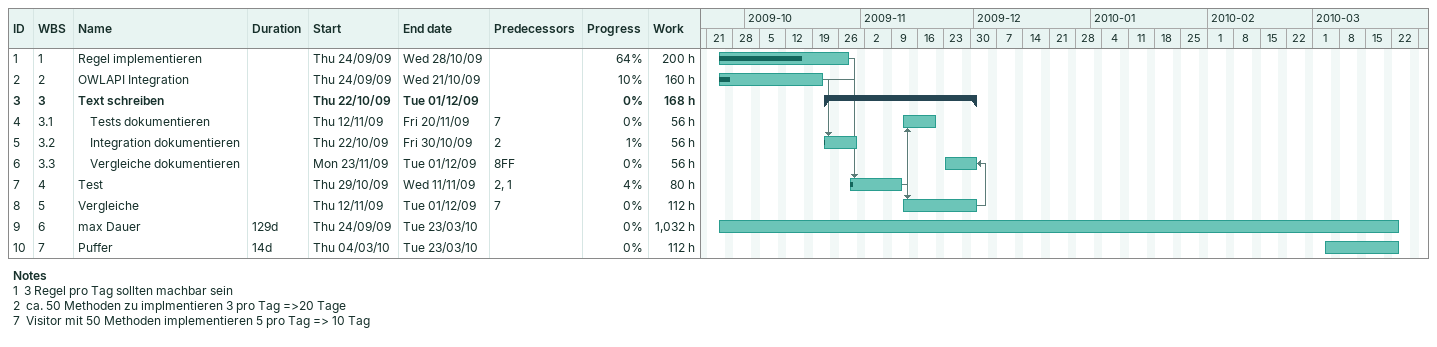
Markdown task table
| ID | WBS | Task | Duration | Start | Finish | Predecessors | % complete | Work (h) |
|---|---|---|---|---|---|---|---|---|
| 1 | 1 | Regel implementieren |  | 2009-09-24 | 2009-10-28 |  | 64 | 200 |
| 2 | 2 | OWLAPI Integration |  | 2009-09-24 | 2009-10-21 |  | 10 | 160 |
| 3 | 3 | **Text schreiben** |  | 2009-10-22 | 2009-12-01 |  | 0 | 168 |
| 4 | 3.1 | Tests dokumentieren |  | 2009-11-12 | 2009-11-20 | 7 | 0 | 56 |
| 5 | 3.2 | Integration dokumentieren |  | 2009-10-22 | 2009-10-30 | 2 | 1 | 56 |
| 6 | 3.3 | Vergleiche dokumentieren |  | 2009-11-23 | 2009-12-01 | 8FF | 0 | 56 |
| 7 | 4 | Test |  | 2009-10-29 | 2009-11-11 | 2, 1 | 4 | 80 |
| 8 | 5 | Vergleiche |  | 2009-11-12 | 2009-12-01 | 7 | 0 | 112 |
| 9 | 6 | max Dauer | 129d | 2009-09-24 | 2010-03-23 |  | 0 | 1032 |
| 10 | 7 | Puffer | 14d | 2010-03-04 | 2010-03-23 |  | 0 | 112 |

Notes
- 1: 3 Regel pro Tag sollten machbar sein
- 2: ca. 50 Methoden zu implmentieren 3 pro Tag =>20 Tage
- 7: Visitor mit 50 Methoden implementieren 5 pro Tag => 10 Tag
